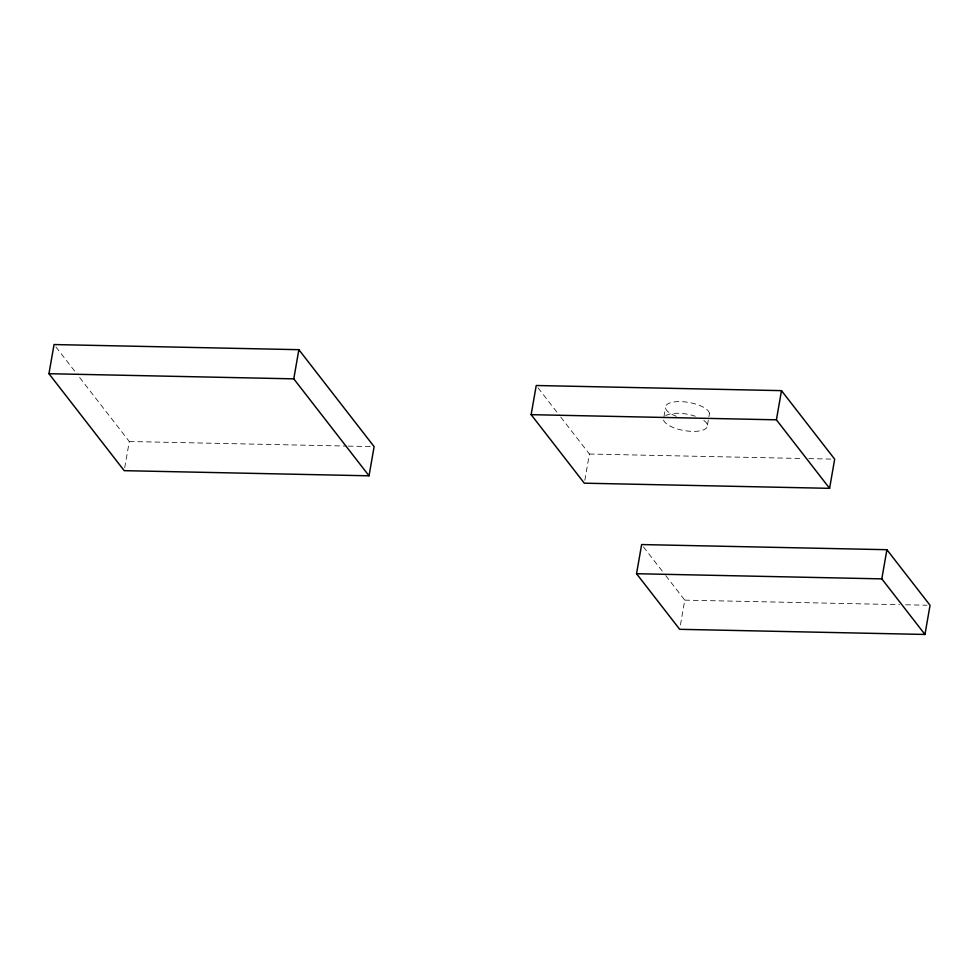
<?xml version="1.0" encoding="UTF-8"?>
<svg xmlns="http://www.w3.org/2000/svg" width="979" height="979" viewBox="0 0 979 979"><rect width="100%" height="100%" fill="white"/><g stroke="black" fill="none" stroke-linecap="round" stroke-linejoin="round"><path stroke-width="0.73" stroke-dasharray="4.89 3.67" d="M124.712 467.754L129.289 441.505L78.198 375.667M584.83 480.273L589.407 454.023L560.49 416.76M663.958 416.65L665.487 407.9M707.462 425.106L709.494 413.432M680.454 624.932L684.774 600.139L664.582 574.122M129.289 441.505L346.75 446.069M348.267 446.106L371.078 446.583M589.407 454.023L802.694 458.502M808.789 458.625L831.636 459.102M684.774 600.139L899.579 604.655M905.673 604.777L927.003 605.23M538.095 387.904L559.56 415.549M643.472 546.918L663.664 572.935M55.901 346.933L77.268 374.467M703.828 420.419A22.333 8.334 9.9 0 1 692.483 431.384A22.333 8.334 9.9 0 1 663.456 419.575M665.708 415.622A22.333 8.334 9.9 0 1 695.274 416.246M676.416 416.308A22.333 8.334 9.9 0 1 667.335 404.229A22.333 8.334 9.9 0 1 694.184 403.629A22.333 8.334 9.9 0 1 709.102 415.573"/><path stroke-width="1.47" d="M48.95 373.709L54.041 344.547L298.864 349.687L374.125 446.644L369.034 475.806L124.198 470.666L48.95 373.709L293.773 378.849L369.034 475.806M293.773 378.849L298.864 349.687M531.144 414.668L536.235 385.506L781.499 390.645L834.683 459.175L829.592 488.337L584.316 483.185L531.144 414.668L776.408 419.82L829.592 488.337M636.546 573.718L641.637 544.557L886.901 549.708L930.05 605.291L924.959 634.453L679.683 629.313L636.546 573.718L881.81 578.87L924.959 634.453M776.408 419.82L781.499 390.645M881.81 578.87L886.901 549.708"/></g></svg>
